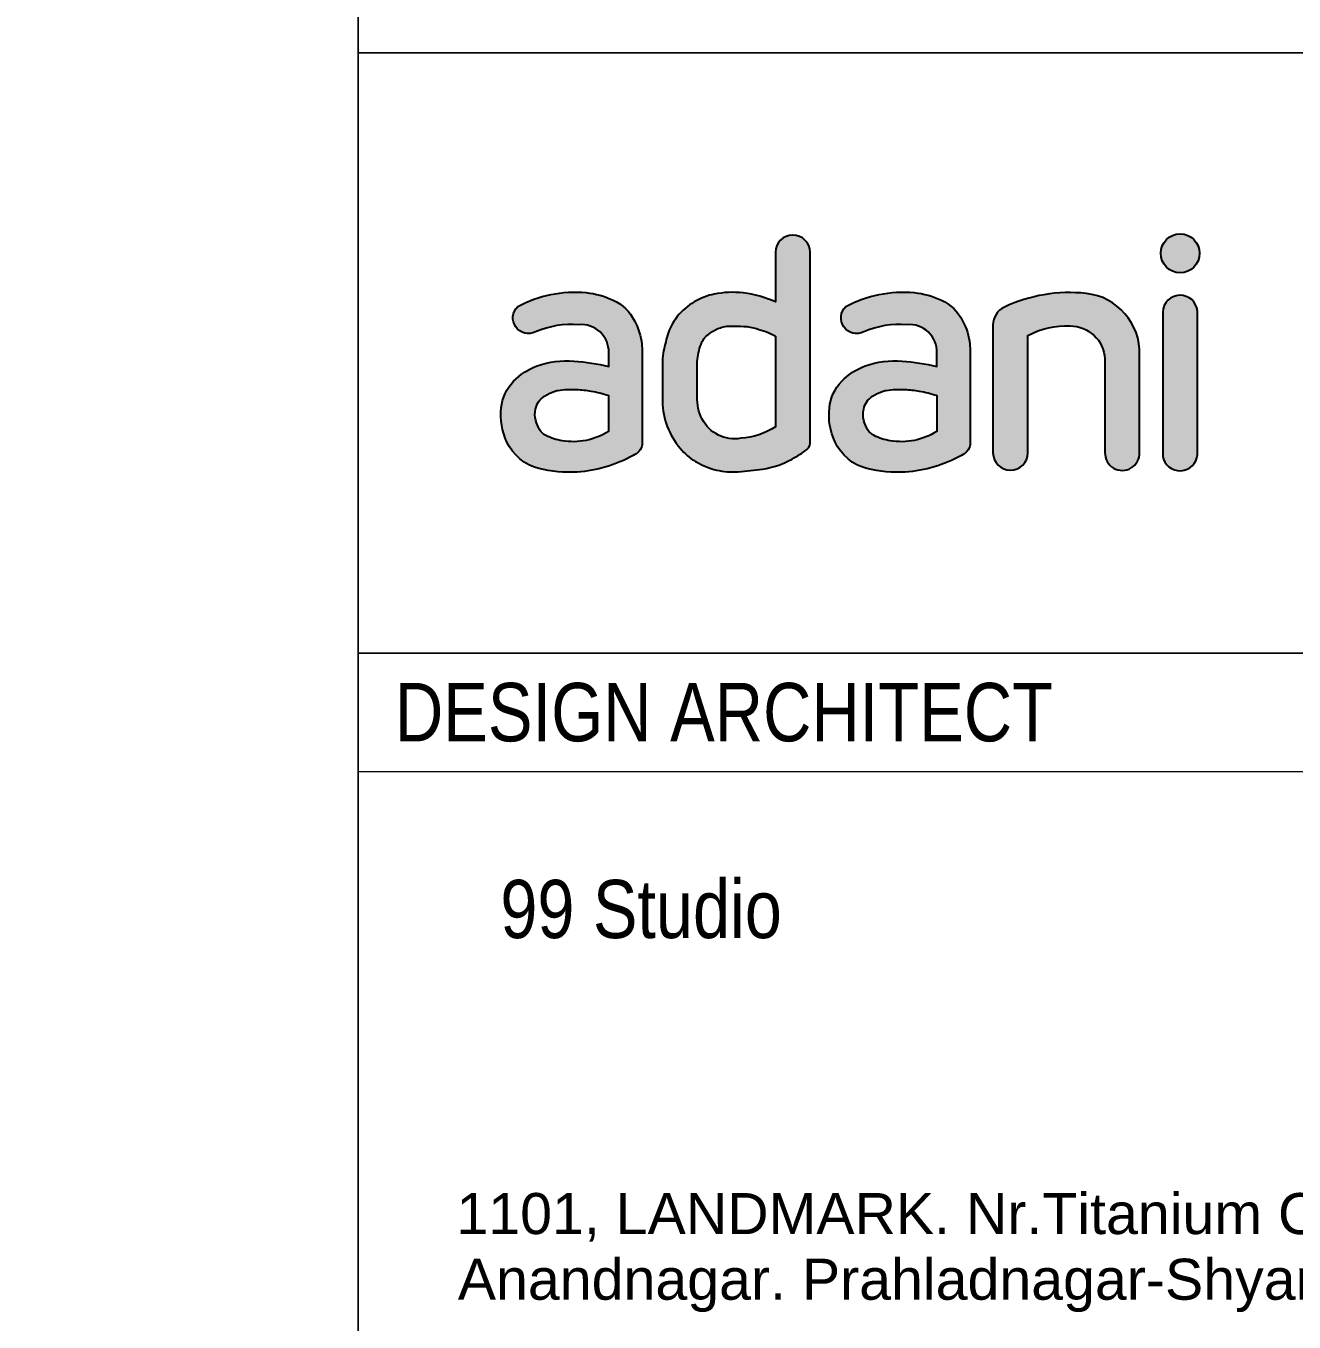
# Model space of a CAD drawing. Header units: millimetres. Extents: x 1112055 to 3390982, y -148532 to 766891.
# Drawn here: x 2215576 to 2222127, y 142169 to 148863 of the extents above; entities that cross this region are included whole.
import ezdxf

# ---------------------------------------------------------------- set-up
doc = ezdxf.new("R2010")
doc.units = ezdxf.units.MM
for name, color, linetype, lineweight in [('B TITLE BLOCK', 250, 'Continuous', 0), ('P_TITLE BLOCK TEXT', 7, 'Continuous', 9), ('TB IL', 7, 'Continuous', 9)]:
    doc.layers.add(name, color=color, linetype=linetype, lineweight=lineweight)
doc.layers.add('FORMAT TEXT', color=7, linetype='Continuous')
doc.styles.add('SWINC', font='swissc.ttf')

# ---------------------------------------------------------------- blocks, each defined once
blk = doc.blocks.new('A$C448A1362')
h = blk.add_hatch(color=144)
h.set_gradient(color1=(0, 128, 167), color2=(196, 60, 91), rotation=5, tint=1)
edge = h.paths.add_edge_path()
edge.add_arc((14.81933344435538, -0.6985207138125133), 0.7431945778757773, 0, 360)
edge = h.paths.add_edge_path()
edge.add_line((14.15277161007043, -2.943220954840626), (14.15074250250791, -8.452755263949484))
edge.add_arc((14.81271016430946, -8.345192536199875), 0.6706496295921845, 189.2292944955668, 356.1382558233712)
edge.add_line((15.48183706351529, -8.390360206402192), (15.48183706351529, -2.906189741824846))
edge.add_arc((14.81858030050353, -2.970500210281671), 0.6663672936405483, 5.538180628108128, 177.6538117834876)
edge = h.paths.add_edge_path()
edge.add_line((7.658612856253058, -3.439845030765127), (7.658612856253058, -8.334052471542009))
edge.add_arc((8.327457436545956, -8.32652838341778), 0.668886899624382, 180.6445149192386, 359.3554850807614)
edge.add_line((8.996302016838627, -8.334052471542464), (8.996302016838627, -3.840593774361196))
edge.add_arc((10.43994891255898, -6.488699477092041), 3.016053741622978, 86.78809535472402, 118.5975448000749, ccw=False)
edge.add_arc((10.61373491564996, -4.807273183709412), 1.329898324167716, 3.2061460087869023, 90.20678352166891, ccw=False)
edge.add_line((11.94155164382369, -4.732893824975463), (11.94155164382369, -8.320863272386077))
edge.add_arc((12.60398342205281, -8.339524168990692), 0.6626945675571669, 178.3863879075979, 362.4913548570173)
edge.add_line((13.26605160525287, -8.310717734573473), (13.26605160525287, -4.586290803584006))
edge.add_arc((10.97818174704571, -4.509470264667243), 2.28915920881283, 358.0768837756475, 443.9565772997473)
edge.add_arc((10.59401221925009, -8.138142946765356), 5.938111340575273, 83.95657729974697, 114.9107743569737)
edge.add_arc((8.408866964090748, -3.432967517766201), 0.7502856299517944, 114.9107743569736, 180.5252106281581)
edge = h.paths.add_edge_path(flags=16)
edge.add_line((5.507758839991311, -6.128919827983509), (5.507758839991311, -7.509220247381791))
edge.add_arc((4.146227910375046, -5.350103415743206), 2.552557925878734, 260.598114554046, 302.23537625721383, ccw=False)
edge.add_arc((4.087928553207348, -5.702189379883976), 2.195677916363923, 243.4590382901451, 260.5981145540465, ccw=False)
edge.add_arc((3.365096810479827, -7.149373683017757), 0.5780165996690875, 209.8633087811852, 243.4590382901451, ccw=False)
edge.add_arc((4.137351262187394, -6.705965495283408), 1.468515201089699, 195.2092911337714, 209.8633087811827, ccw=False)
edge.add_arc((3.574157333157927, -6.859079973122107), 0.8848788031333445, 166.7985330258342, 195.2092911337714, ccw=False)
edge.add_arc((3.587606153449087, -6.862234728725753), 0.8986926820288219, 147.3576210444231, 166.798533025833, ccw=False)
edge.add_arc((3.389644337597701, -6.73542645901648), 0.6635986204241061, 120.63220694506651, 147.3576210444251, ccw=False)
edge.add_arc((4.530526850433716, -8.662080861807453), 2.902707839709622, 112.49789540908989, 120.632206945066, ccw=False)
edge.add_arc((3.650891727382941, -6.538233166334294), 0.6039066340219512, 97.65291712801451, 112.49789540909, ccw=False)
edge.add_arc((4.113118942007532, -9.978226818855319), 4.074815783988947, 87.68643739568421, 97.65291712801928, ccw=False)
edge.add_arc((4.113118942007304, -9.978226818858502), 4.074815783992284, 79.75290279672708, 87.68643739568432, ccw=False)
edge.add_arc((3.750854027135574, -11.98215784152194), 6.111228171535338, 73.29237366723208, 79.75290279672572, ccw=False)
edge = h.paths.add_edge_path()
edge.add_line((6.790154819498412, -4.403163846067628), (6.789647542607781, -8.021569906915602))
edge.add_arc((6.267806578629234, -7.927663462294049), 0.530222983307471, 290.01279134982053, 349.79867748199996, ccw=False)
edge.add_arc((3.985686338293817, -4.071748072450418), 5.002758515494103, 273.6188457994145, 299.5013455248223, ccw=False)
edge.add_arc((4.003606063649386, -4.355086746707229), 4.718853741165793, 255.66704751986748, 273.6188457994148, ccw=False)
edge.add_arc((3.293400358615145, -7.134654667361929), 1.849988117091353, 205.0891047683781, 255.66704751986708, ccw=False)
edge.add_arc((3.859586546516539, -6.869564954474072), 2.475159577771575, 173.9289781433874, 205.0891047683788, ccw=False)
edge.add_arc((3.123595983136966, -6.791286721989991), 1.735017975735576, 136.2598033714836, 173.9289781433874, ccw=False)
edge.add_arc((3.557998223588356, -7.206993982662198), 2.336281506215076, 109.5799741139754, 136.2598033714825, ccw=False)
edge.add_arc((3.91599006055776, -8.213464895504103), 3.404523919590422, 85.56592316711209, 109.5799741139746, ccw=False)
edge.add_arc((3.508382811704678, -13.46992161850562), 8.67676072668705, 76.65013801281992, 85.56592316711192, ccw=False)
edge.add_line((5.511817055116353, -5.027621698430494), (5.511817055116353, -4.501575562849439))
edge.add_arc((4.472484140997949, -4.465110926590796), 1.039972391973434, 357.9906215679799, 455.6588950534437)
edge.add_arc((4.086198299446323, -6.903609543656557), 3.484972647131051, 85.32993988743719, 113.1845555418632)
edge.add_arc((2.444315375492806, -3.165488927077377), 0.5988448662169389, 133.8620426340904, 296.78541516636506, ccw=False)
edge.add_arc((4.224328531941637, -6.831218957114515), 4.648377712036712, 84.78407122185848, 118.17724551367121, ccw=False)
edge.add_arc((4.305412553357883, -5.453939858085732), 3.269732674621548, 65.0770173786932, 84.00498154086301, ccw=False)
edge.add_arc((5.011671825826625, -3.985957337240734), 1.640984457002071, 25.615854055559396, 65.8410484831349, ccw=False)
edge.add_arc((4.440738750321316, -4.424729147798871), 2.350214712372408, 6.139679798615873, 29.24615656970508, ccw=False)
edge.add_line((6.777472897232656, -4.173367414613267), (6.790154819498412, -4.403163846067628))
edge = h.paths.add_edge_path()
edge.add_line((-0.6647863651678563, -0.6543876243279101), (-0.6647863651678563, -2.554646856619684))
edge.add_arc((-2.400736746012171, -6.432294233545463), 4.248490661933166, 65.88282809930101, 83.13487306898243)
edge.add_arc((-2.306256045762893, -5.647543298269056), 3.458072650285579, 83.13487306898298, 101.7924313308425)
edge.add_arc((-2.511163092840661, -4.666060909044745), 2.455428855959866, 101.7924313308415, 118.2655509453169)
edge.add_arc((-2.511163092840889, -4.66606090904429), 2.455428855959293, 118.2655509453176, 138.2614549608422)
edge.add_arc((-2.762000777547655, -4.442269798546704), 2.119271147127837, 138.261454960843, 163.1198987464418)
edge.add_arc((1.435355871833508, -5.715932123283665), 6.505615702627138, 163.1198987464423, 169.3828484008401)
edge.add_arc((-3.19076537750334, -4.848743643640091), 1.798916894248737, 169.3828484008401, 182.2402990978122)
edge.add_line((-4.988307303988677, -4.919064443836078), (-4.988307303988677, -6.369876351031735))
edge.add_arc((-2.069278757865959, -6.282007161035608), 2.9203507747582, 181.7242085214847, 219.8409375234252)
edge.add_arc((-2.492418944295423, -6.635066779090948), 2.369262114674396, 219.8409375234248, 238.8760015993548)
edge.add_arc((-2.291705121782343, -6.30265454861069), 2.757571179106963, 238.8760015993553, 256.8052270138245)
edge.add_arc((-2.291705121782343, -6.30265454861069), 2.757571179106969, 256.8052270138248, 274.3139534058478)
edge.add_arc((-3.081769659276461, 4.170752759902143), 13.2607355891034, 274.3139534058478, 278.35095906789)
edge.add_arc((-1.635209111257609, -5.683693761481891), 3.30068269457009, 278.3509590678898, 299.1663416277946)
edge.add_arc((-2.948734989847708, -3.330170478050832), 5.995941880507485, 299.166341627795, 305.5628000104232)
edge.add_arc((0.2806405914250263, -7.913759985370007), 0.3910279286526687, 311.2521827326039, 366.890062656182)
edge.add_line((0.6688445802926708, -7.866850455274061), (0.6647863651676289, -0.6543876243279101))
edge.add_arc((-2.273736754432321e-13, -0.6648689873070452), 0.6648689873071513, 0.9032798203518209, 179.0967201796482)
edge = h.paths.add_edge_path(flags=16)
edge.add_line((-0.6566699349179999, -3.865957618892708), (-0.6566699349179999, -7.331673335662117))
edge.add_arc((-2.177874036258572, -4.976513678812125), 2.803718767492351, 273.8152628129169, 302.8585285343123, ccw=False)
edge.add_arc((-2.222214389678811, -6.391559054528216), 1.40160951483312, 207.7678228712067, 279.4820398668521, ccw=False)
edge.add_arc((-1.983284873086404, -6.265757242648078), 1.671634346601225, 177.0124350050554, 207.7678228712068, ccw=False)
edge.add_line((-3.652647250965629, -6.178632963264818), (-3.652647250965629, -4.830798264866871))
edge.add_arc((-1.238173986717811, -5.021393273126478), 2.42198422805385, 159.7603310861371, 175.4865139123886, ccw=False)
edge.add_arc((-2.68210193758614, -4.488995900572945), 0.8830316980514378, 128.3998146419164, 159.7603310861371, ccw=False)
edge.add_arc((-2.214624559589311, -5.078809482746465), 1.635637279119564, 114.37650926095529, 128.3998146419147, ccw=False)
edge.add_arc((-2.394140627233583, -4.682636839643919), 1.200690406863742, 90.11877477638052, 114.3765092609566, ccw=False)
edge.add_arc((-2.371279833046856, -15.71044246335828), 12.22851972592457, 87.66288555333898, 90.11877477638222, ccw=False)
edge.add_arc((-1.946071046559382, -5.291973032022042), 1.801376886018847, 71.99206667147678, 87.66288555333881, ccw=False)
edge.add_arc((-6.364710685310456, -19.83489248203136), 17.00044722771216, 71.72441422244219, 72.98208476505982, ccw=False)
edge.add_arc((-1.948515104208809, -6.169105727444958), 2.640711107135314, 60.711755299823324, 69.72818362236211, ccw=False)
edge = h.paths.add_edge_path(flags=16)
edge.add_line((-7.044807818593881, -6.128919827983509), (-7.044807818593881, -7.509220247381791))
edge.add_arc((-8.406338748210146, -5.350103415743206), 2.552557925878734, 260.598114554046, 302.23537625721383, ccw=False)
edge.add_arc((-8.464638105377844, -5.702189379883976), 2.195677916363924, 243.4590382901451, 260.5981145540465, ccw=False)
edge.add_arc((-9.187469848105366, -7.149373683017757), 0.5780165996690874, 209.8633087811852, 243.4590382901451, ccw=False)
edge.add_arc((-8.41521539639757, -6.705965495283408), 1.468515201089699, 195.2092911337714, 209.8633087811827, ccw=False)
edge.add_arc((-8.978409325427265, -6.859079973122107), 0.8848788031333437, 166.7985330258342, 195.2092911337714, ccw=False)
edge.add_arc((-8.964960505136105, -6.862234728725753), 0.8986926820288219, 147.3576210444231, 166.798533025833, ccw=False)
edge.add_arc((-9.162922320987263, -6.73542645901648), 0.6635986204241063, 120.63220694506651, 147.3576210444251, ccw=False)
edge.add_arc((-8.022039808151249, -8.662080861807453), 2.902707839709622, 112.49789540908989, 120.632206945066, ccw=False)
edge.add_arc((-8.901674931202251, -6.538233166334294), 0.6039066340219509, 97.65291712801428, 112.49789540908989, ccw=False)
edge.add_arc((-8.43944771657766, -9.978226818855319), 4.074815783988947, 87.68643739568421, 97.65291712801928, ccw=False)
edge.add_arc((-8.439447716577888, -9.978226818858502), 4.074815783992284, 79.75290279672708, 87.68643739568432, ccw=False)
edge.add_arc((-8.801712631449618, -11.98215784152194), 6.111228171535338, 73.29237366723208, 79.75290279672572, ccw=False)
edge = h.paths.add_edge_path()
edge.add_line((-5.762411839086781, -4.403163846067628), (-5.762919115977411, -8.021569906915602))
edge.add_arc((-6.284760079955959, -7.927663462294049), 0.5302229833074719, 290.01279134982065, 349.798677482, ccw=False)
edge.add_arc((-8.566880320291148, -4.071748072450418), 5.002758515494103, 273.6188457994145, 299.5013455248223, ccw=False)
edge.add_arc((-8.548960594935807, -4.355086746707229), 4.718853741165793, 255.66704751986748, 273.6188457994148, ccw=False)
edge.add_arc((-9.259166299970047, -7.134654667361929), 1.849988117091353, 205.0891047683781, 255.66704751986708, ccw=False)
edge.add_arc((-8.692980112068653, -6.869564954474072), 2.475159577771575, 173.9289781433874, 205.0891047683788, ccw=False)
edge.add_arc((-9.428970675448227, -6.791286721989991), 1.735017975735576, 136.2598033714836, 173.9289781433874, ccw=False)
edge.add_arc((-8.994568434996836, -7.206993982662198), 2.336281506215077, 109.5799741139754, 136.2598033714825, ccw=False)
edge.add_arc((-8.636576598027432, -8.213464895504103), 3.404523919590422, 85.56592316711209, 109.5799741139746, ccw=False)
edge.add_arc((-9.044183846880514, -13.46992161850562), 8.67676072668705, 76.65013801281992, 85.56592316711192, ccw=False)
edge.add_line((-7.040749603468839, -5.027621698430494), (-7.040749603468839, -4.501575562849439))
edge.add_arc((-8.080082517587016, -4.465110926590796), 1.039972391973435, 357.9906215679799, 455.6588950534437)
edge.add_arc((-8.466368359138869, -6.903609543656557), 3.484972647131051, 85.32993988743719, 113.1845555418632)
edge.add_arc((-10.10825128309239, -3.165488927077377), 0.5988448662169391, 133.8620426340904, 296.7854151663651, ccw=False)
edge.add_arc((-8.328238126643555, -6.831218957114515), 4.648377712036713, 84.78407122185848, 118.17724551367121, ccw=False)
edge.add_arc((-8.24715410522731, -5.453939858085732), 3.269732674621548, 65.0770173786932, 84.00498154086301, ccw=False)
edge.add_arc((-7.540894832758568, -3.985957337240734), 1.640984457002071, 25.615854055559396, 65.8410484831349, ccw=False)
edge.add_arc((-8.111827908263876, -4.424729147798871), 2.350214712372407, 6.139679798615873, 29.24615656970508, ccw=False)
edge.add_line((-5.775093761352537, -4.173367414613267), (-5.762411839086781, -4.403163846067628))
at = {"layer": 'Defpoints'}
for points in [[(-0.6647863651678563, -0.6543876243279101), (-0.6647863651678563, -2.554646856619684, 0.07541875449206863), (-1.892903717377976, -2.214264063008386, 0.08158927728195095), (-3.012971091884083, -2.262455367618031, 0.07200158244177832), (-3.673952880372099, -2.503411890666257, 0.08747065465243846), (-4.343380748454138, -3.031402128400487, 0.1088927901249689), (-4.789962039753391, -3.826897298314407, 0.02733407760724219), (-4.95888524433235, -4.517301146458749, 0.05616014285171117), (-4.988307303988677, -4.919064443836078), (-4.988307303988677, -6.369876351031735, 0.1678662430565968), (-4.311599931891351, -8.152954621588151, 0.08324764646749883), (-3.717071416075441, -8.663275173559896, 0.07839098920922768), (-2.921153974680465, -8.987425106671026, 0.07654520455502953), (-2.084276282893143, -9.052413098854458, 0.01761658224182823), (-1.155830395295652, -8.949379339873985, 0.09107480465804352), (-0.02663203675820114, -8.565878010559345, 0.02791706392525837), (0.5384744194011546, -8.207740525776217, 0.2476503926846541), (0.6688445802926708, -7.866850455274061), (0.6647863651676289, -0.6543876243279101, 0.9843577705796193), (-0.6647863651678563, -0.6543876243279101, -0.9843577705796193)], [(7.658612856253058, -3.439845030765127), (7.658612856253058, -8.334052471542464, 0.9888138903809678), (8.996302016838627, -8.334052471542464), (8.996302016838627, -3.840593774361196, -0.1396930776755655), (10.60893525214442, -3.477383520671765, -0.3989627704076013), (11.94155164382369, -4.732893824975463), (11.94155164382369, -8.320863272386077, 1.036479897949533), (13.26605160525287, -8.310717734573473), (13.26605160525287, -4.586290803584006, 0.3933042129500563), (11.21918935156964, -2.233033307961932, 0.1358904779811795), (8.092841874630494, -2.752484843964567, 0.2943844530381903), (7.658612856253058, -3.439845030765127, 4.248669503008863)], [(14.15277161007043, -2.943220954840626), (14.15074250250791, -8.452755263949484, 0.891820705005876), (15.48183706351529, -8.390360206402192), (15.48183706351529, -2.906189741824846, 0.933458803029733), (14.15277161007043, -2.943220954840626, 1.924318933905837)], [(-0.6566699349179999, -3.865957618892708), (-0.6566699349179999, -7.331673335661662, -0.1274079101730488), (-1.99131543415956, -7.77401878428941, -0.3235416448118485), (-3.462418416980199, -7.044554615566767, -0.1350070942812793), (-3.652647250965629, -6.178632963264818), (-3.652647250965629, -4.830798264866871, -0.06872631680704114), (-3.510609721589844, -4.183512952425872, -0.1376965565907644), (-3.230592877963318, -3.79696796176745, -0.06126469009804751), (-2.889702807461617, -3.588984436609962, -0.10624137210056), (-2.396629669771301, -3.48194901268721, -0.01071624843410108), (-1.872612641752767, -3.492094550499814, -0.06848360903983725), (-1.389177764984424, -3.578838898797358, -0.005487678053938331), (-1.033576664654447, -3.691961645407218, -0.03936189994623337), (-0.6566699349179999, -3.865957618892708, 1.356783517631229)], [(-7.044807818593881, -6.128919827983509), (-7.044807818593881, -7.509220247381791, -0.1837024111024695), (-8.82332059713508, -7.86837228594618, -0.07492305019557059), (-9.445749341935425, -7.666476083476255, -0.1476481128128201), (-9.688734972545944, -7.437186928912297, -0.06402749356167123), (-9.83229433259362, -7.091224089504294, -0.1246042540064638), (-9.839903485953073, -6.656995071127085, -0.08503102905075369), (-9.72170797043691, -6.377485504390961, -0.1171430805373001), (-9.501042523013666, -6.164429210327171, -0.03550754085689274), (-9.132759500417933, -5.980287699029532, -0.06486417715555219), (-8.982098263901435, -5.939705547779113, -0.04351440527225555), (-8.274954278366295, -5.906732549888375, -0.03463040874682313), (-7.714563698912571, -5.96840552179242, -0.02819684536750116), (-7.044807818593881, -6.128919827983509, 0.4870208130656629)], [(5.507758839991311, -6.128919827983509), (5.507758839991311, -7.509220247381791, -0.1837024111024695), (3.729246061450112, -7.86837228594618, -0.07492305019557059), (3.106817316649767, -7.666476083476255, -0.1476481128128201), (2.86383168603902, -7.437186928912297, -0.06402749356167123), (2.720272325991345, -7.091224089504294, -0.1246042540064638), (2.712663172632119, -6.656995071127085, -0.08503102905075369), (2.830858688148282, -6.377485504390961, -0.1171430805373001), (3.051524135571299, -6.164429210327171, -0.03550754085689274), (3.419807158167259, -5.980287699029532, -0.06486417715555219), (3.57046839468353, -5.939705547779113, -0.04351440527225555), (4.277612380218898, -5.906732549888375, -0.03463040874682313), (4.838002959672622, -5.96840552179242, -0.02819684536750116), (5.507758839991311, -6.128919827983509, 0.4870208130656629)]]:
    blk.add_lwpolyline(points, format="xyb", dxfattribs=at)
for points in [[(-5.762411839086781, -4.403163846067628), (-5.762919115977411, -8.021569906915602, -0.2669481187597852), (-6.103301909588708, -8.425869588745854, -0.1134162915094906), (-8.2511122645069, -9.064531194046367, -0.07849008793115403), (-9.717142478421238, -8.927059156686255, -0.2243418394939228), (-10.9346070159279, -7.919099975008749, -0.1368057198153948), (-11.15425790956988, -6.607789212736179, -0.1658590459996468), (-10.68249040128603, -5.591713600808589, -0.1169414544130342), (-9.777508428406009, -5.005808792133166, -0.1051662217590635), (-8.373365995148106, -4.819130896382148, -0.03892208847284846), (-7.040749603468839, -5.027621698430494), (-7.040749603468839, -4.501575562849439, 0.4539793650940807), (-8.182629884272046, -3.43020676984338, 0.1221406884645016), (-9.838381655281182, -3.700078075657302, -0.8610727055752213), (-10.52320545762882, -2.733715599011475, -0.1467451494329428), (-7.905656701989301, -2.20208941763326, -0.08277711465856903), (-6.869290014436729, -2.488700860838208, -0.1773403027500228), (-6.061197927666626, -3.276501871983101, -0.1011640304320547), (-5.775093761352537, -4.173367414613267)], [(6.790154819498412, -4.403163846067628), (6.789647542607781, -8.021569906915602, -0.2669481187597852), (6.449264748996484, -8.425869588745854, -0.1134162915094906), (4.301454394078291, -9.064531194046367, -0.07849008793115403), (2.835424180163955, -8.927059156686255, -0.2243418394939228), (1.617959642657297, -7.919099975008749, -0.1368057198153948), (1.398308749015314, -6.607789212736179, -0.1658590459996468), (1.870076257299161, -5.591713600808589, -0.1169414544130342), (2.775058230179184, -5.005808792133166, -0.1051662217590635), (4.179200663437086, -4.819130896382148, -0.03892208847284846), (5.511817055116353, -5.027621698430494), (5.511817055116353, -4.501575562849439, 0.4539793650940807), (4.369936774313146, -3.43020676984338, 0.1221406884645016), (2.71418500330401, -3.700078075657302, -0.8610727055752213), (2.029361200956373, -2.733715599011475, -0.1467451494329428), (4.646909956595891, -2.20208941763326, -0.08277711465856903), (5.683276644148464, -2.488700860838208, -0.1773403027500228), (6.491368730918566, -3.276501871983101, -0.1011640304320547), (6.777472897232656, -4.173367414613267)]]:
    blk.add_lwpolyline(points, format="xyb", close=True, dxfattribs=at)
blk.add_circle((14.81933344435538, -0.6985207138125133), 0.7431945778757773, dxfattribs=at)

msp = doc.modelspace()

# ---------------------------------------------------------------- linework, layer by layer
at = {"layer": 'B TITLE BLOCK', "color": 250, "lineweight": 0}
for p, q in [((2217292.136366465, 145624.5343690156), (2227353.131110234, 145624.5343690156)), ((2227353.131110234, 145010.6314148098), (2217292.136366467, 145010.6314148098))]:
    msp.add_line(p, q, dxfattribs=at)
at = {"layer": 'B TITLE BLOCK', "color": 250, "lineweight": 0, "const_width": 8.389066461453254}
for points in [[(2217292.136366467, 122489.4313998243), (2227353.131110234, 122489.4313998243), (2227353.131110234, 198421.0742489729), (2217292.136366467, 198421.0742489729)], [(2217292.136366465, 148723.723725085), (2227353.131110234, 148723.723725085), (2227353.131110234, 145624.5343690156), (2217292.136366465, 145624.5343690156)], [(2227353.131110234, 145624.5343690133), (2217292.136366467, 145624.5343690133), (2217292.136366467, 141679.3829082526), (2227353.131110234, 141679.3829082526)]]:
    msp.add_lwpolyline(points, close=True, dxfattribs=at)

# ---------------------------------------------------------------- block references
at = {"layer": 'TB IL', "xscale": 135.039362633868, "yscale": 135.039362633868, "zscale": 135.039362633868}
msp.add_blockref('A$C448A1362', (2219537.793742061, 147783.0696603073), dxfattribs=at)

# ---------------------------------------------------------------- texts
at = {"layer": 'B TITLE BLOCK', "color": 251, "insert": (2454573.971605383, 147467.9520565003), "char_height": 289.9473009156738, "attachment_point": 2, "style": 'SWINC'}
msp.add_mtext_dynamic_manual_height_columns('\\pxsm1,qj;{\\fBankGothic Lt BT|b0|i0|c0|p34;BHOOMI\\P\\ps*,q*;\\fGost|b0|i0|c0|p2;\\H0.8x;- CONSULTANTS -\\C1; }', width=758153.1859791172, gutter_width=0, heights=[106642.9097094838], dxfattribs=at)
at = {"layer": 'FORMAT TEXT', "style": 'SWINC'}
msp.add_text('DESIGN ARCHITECT', height=301.8298423128961, dxfattribs=at).set_placement((2217482.684665848, 145168.2534641039))
at = {"layer": 'FORMAT TEXT', "lineweight": 0, "style": 'SWINC'}
msp.add_text('99 Studio', height=300.4111949896974, dxfattribs=at).set_placement((2218027.124505284, 144152.2222798801))
at = {"layer": 'P_TITLE BLOCK TEXT', "lineweight": 0, "char_height": 211.9025466657189, "attachment_point": 7, "style": 'SWINC'}
for s, insert in [('\\A1;{\\pql;\\fArial|b0|i0|c0|p34;1101, LANDMARK. Nr.Titanium City Centre. Opp.Seema Hall.}', (2217800.247431503, 142559.549387599)), ('\\A1;{\\pql;\\fArial|b0|i0|c0|p34;Anandnagar. Prahladnagar-Shyamal road. Ahmedabad-380015. (O)}', (2217807.381620624, 142220.545998129))]:
    msp.add_mtext(s, dxfattribs=dict(at, insert=insert))

doc.saveas('drawing.dxf')
